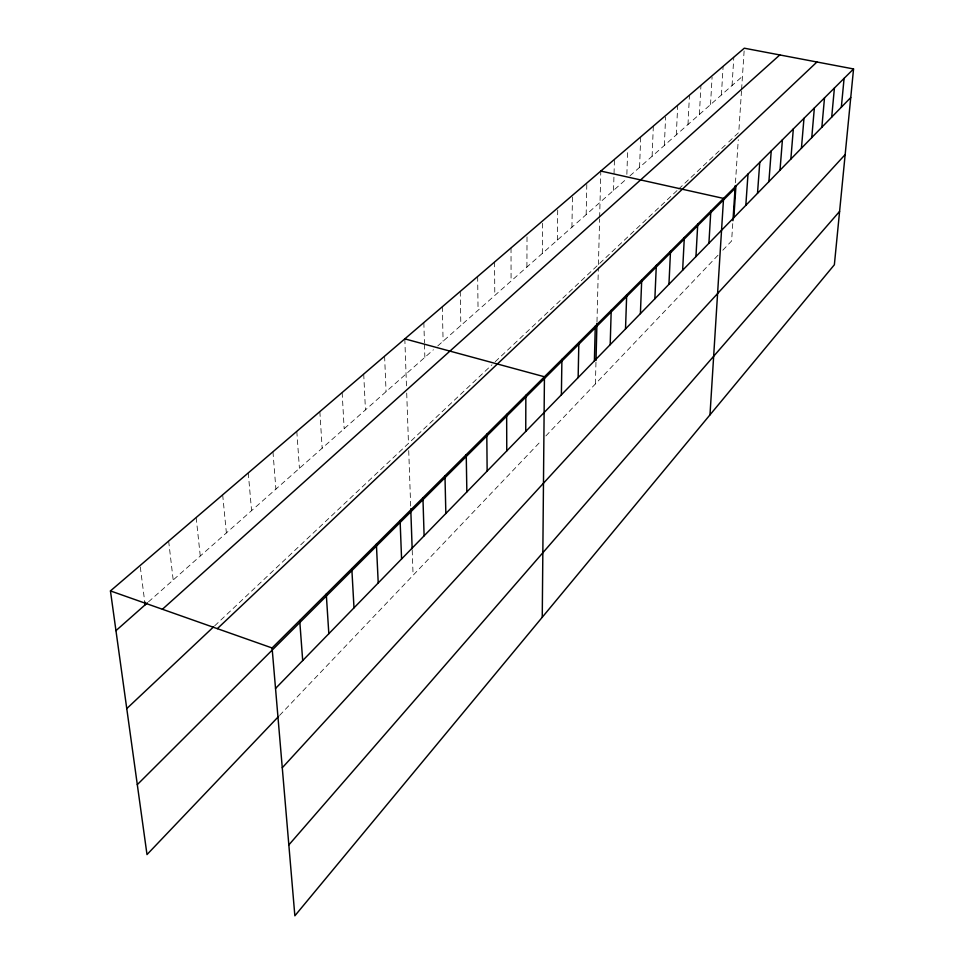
<?xml version="1.0" encoding="UTF-8"?>
<svg xmlns="http://www.w3.org/2000/svg" width="964" height="964" viewBox="0 0 964 964"><rect width="100%" height="100%" fill="white"/><g stroke="black" fill="none" stroke-linecap="round" stroke-linejoin="round"><path stroke-width="0.72" stroke-dasharray="4.82 3.62" d="M526.91 267.04L527.031 234.24M542.322 253.412L542.587 220.913M557.325 240.144L557.734 207.947M571.929 227.215L572.471 195.331M586.16 214.623L586.835 183.04M595.415 383.925L595.969 361.97M596.981 321.892L598.367 267.534M598.439 264.558L599.608 218.852M599.644 217.358L600.813 171.062M613.538 190.402L614.454 159.385M626.865 174.351L627.588 152.396M639.566 167.362L640.699 136.912M652.11 156.276L653.339 126.091M664.353 145.444L665.606 117.03M676.306 134.864L677.716 105.221M687.983 124.537L689.465 95.159M699.382 114.451L700.949 85.326M710.516 104.594L712.083 77.168M721.409 94.966L723.121 66.335M732.05 85.543L733.833 57.165M732.748 223.636L731.616 240.964L721.59 251.483M735.448 182.738L738.279 139.72M741.497 90.893L738.761 132.466L728.483 142.142M741.593 89.435L744.304 48.2M279.56 715.433L540.804 441.235M545.865 435.933L718.517 254.701M214.671 625.841L491.953 364.802M495.231 361.717L672.438 194.897M673.511 193.897L677.692 189.956M678.728 188.968L726.386 144.118M148.48 601.861L433.439 349.739M437.74 345.943L626.721 178.738M629.926 175.894L742.461 76.337M140.298 566.977L144.745 601.934M168.652 541.081L173.195 580.003M196.162 517.535L200.271 556.047M222.672 494.833L226.383 532.947M248.254 472.926L251.58 510.655M272.957 451.779L275.909 489.122M296.804 431.366L299.43 468.323M319.855 411.628L322.169 448.2M342.148 392.541L344.16 428.739M363.717 374.068L365.452 409.905M384.6 356.186L386.07 391.661M404.82 338.87L406.507 387.191M406.712 393.059L408.471 443.392M408.724 450.622L410.712 507.281M412.206 550.179L413.086 575.291M423.847 322.579L424.437 342.859M424.473 344.305L424.859 357.343M442.319 306.769L443.103 341.196M460.25 291.417L460.84 325.507M477.662 276.511L478.06 310.263M494.58 262.015L494.797 295.454M511.028 247.941L511.077 281.054"/><path stroke-width="1.45" d="M525.742 431.426L525.85 395.264M542.25 617.261L544.443 376.767L404.82 338.87M561.385 394.806L561.904 359.367M578.147 377.587L578.846 342.497M594.402 360.885L595.27 326.145M596.005 360.488L596.945 323.35M610.188 344.678L611.212 310.275M625.516 328.929L626.684 294.863M640.397 313.637L641.711 279.897M654.869 298.768L656.315 265.353M668.944 284.32L670.51 251.218M682.633 270.257L684.32 237.469M695.948 256.569L697.743 224.094M708.914 243.253L710.817 211.08M709.986 414.845L723.542 198.415L600.813 171.062M732.941 220.708L735.255 185.57M733.845 217.647L735.93 186.076M745.823 205.332L748.004 174.05M757.511 193.33L759.765 162.338M768.898 181.63L771.236 150.914M780.009 170.218L782.419 139.78M790.854 159.084L793.324 128.911M801.433 148.215L803.976 118.319M811.76 137.599L814.363 107.968M821.858 127.236L824.509 97.87M831.703 117.114L834.414 88.001M841.331 107.233L844.09 78.361M853.55 68.95L834.366 264.763L294.863 915.8L272.089 647.977L853.55 68.95L744.304 48.2L110.45 590.92L146.998 854.574L278.548 716.493M288.839 844.922L839.584 211.417M282.271 767.754L845.151 154.602M275.535 688.453L850.742 97.557M137.31 784.624L735.074 188.414M217.346 628.649L816.942 61.997M126.766 708.6L213.622 626.829M162.41 609.26L779.804 54.936M115.957 630.649L147.359 602.862M110.45 590.92L272.089 647.977M144.745 601.934L145.118 604.85M299.708 620.467L302.696 660.545M326.266 594.029L328.832 633.697M351.812 568.591L353.993 607.85M376.394 544.094L378.225 582.955M400.096 520.5L401.578 558.963M410.76 508.775L412.158 548.769M422.931 497.761L424.112 535.827M444.97 475.806L445.85 513.487M466.239 454.622L466.853 491.917M486.796 434.162L487.145 471.071M506.654 414.387L506.763 450.923"/></g></svg>
